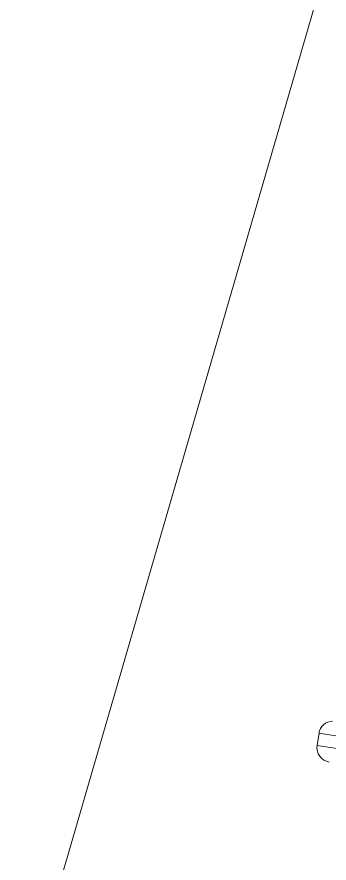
# Model space of a CAD drawing. Header units: millimetres. Extents: x 89051 to 218395, y -330386 to -125649.
# Drawn here: x 100650.1 to 100714.5, y -132531.9 to -132357.2 of the extents above; entities that cross this region are included whole.
import ezdxf

# ---------------------------------------------------------------- set-up
doc = ezdxf.new("R2010")
doc.units = ezdxf.units.MM
doc.header["$LTSCALE"] = 13
doc.linetypes.add('CENTER', pattern=[50.8, 31.75, -6.35, 6.35, -6.35])
doc.layers.get('0').update_dxf_attribs({"color": 1, "linetype": 'CENTER'})
doc.layers.add('标注、文本', color=3, linetype='Continuous', lineweight=25)
doc.layers.add('铁心', color=3, linetype='Continuous', lineweight=0)

# ---------------------------------------------------------------- blocks, each defined once
blk = doc.blocks.new('125506')
at = {"color": 8, "linetype": 'Continuous', "lineweight": 15}
for p, q in [((72108.38, -123595.35), (72035.95, -123606.82)), ((72108.65, -123597.02), (72036.22, -123608.49))]:
    blk.add_line(p, q, dxfattribs=at)
at = {"color": 7, "linetype": 'Continuous', "lineweight": 15}
blk.add_line((72108.38, -123595.35), (72108.65, -123597.02), dxfattribs=at)
for centre, start, end in [((72106.41, -123595.66), 9, 87), ((72106.67, -123597.33), 279, 9)]:
    blk.add_arc(centre, 2, start, end, dxfattribs=at)

msp = doc.modelspace()

# ---------------------------------------------------------------- linework, layer by layer
at = {"layer": '铁心'}
msp.add_lwpolyline([(100549.52, -132912.44), (100790.73, -132082.2), (100790.73, -132082.2)], dxfattribs=at)

# ---------------------------------------------------------------- block references
at = {"layer": '标注、文本', "xscale": -1.5, "yscale": 1.5, "zscale": 1.5}
msp.add_blockref('125506', (208875.02, 52887.91), dxfattribs=at)

doc.saveas('drawing.dxf')
